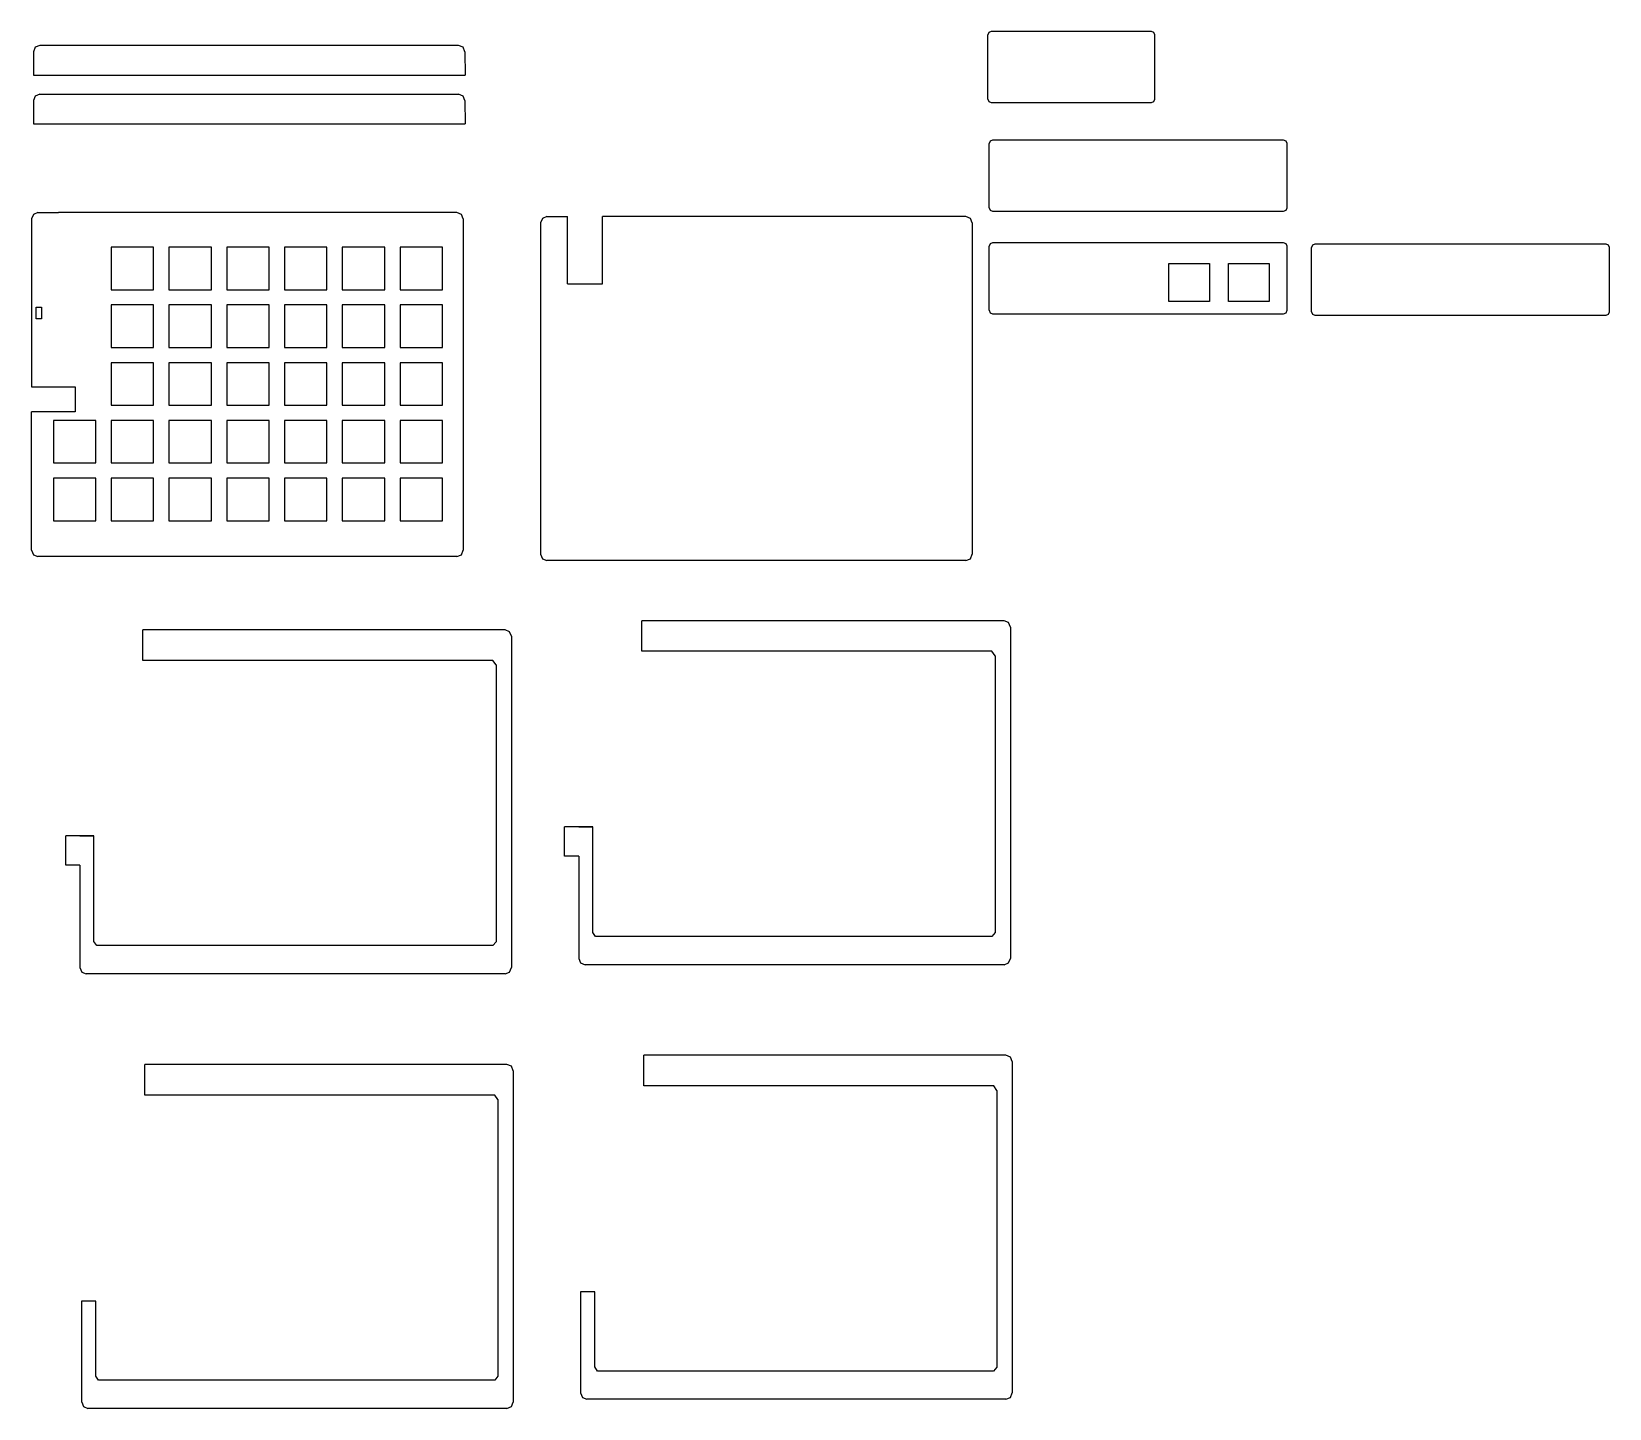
# Model space of a CAD drawing. Extents: x 12 to 159, y -61 to 67.
import ezdxf

# ---------------------------------------------------------------- set-up
doc = ezdxf.new("R2010")
doc.units = 0

msp = doc.modelspace()

# ---------------------------------------------------------------- linework, layer by layer
at = {"layer": 'Layer 1'}
for p, q in [((101.302452, 66.86772), (101.209872, 66.644172)), ((101.302452, 66.86772), (101.209872, 66.644172)), ((101.302452, 66.86772), (101.209872, 66.644172)), ((101.302452, 66.86772), (101.209872, 66.644172)), ((101.21, 60.6692), (101.21, 66.6441)), ((101.21, 60.6692), (101.21, 66.6441)), ((101.21, 60.6692), (101.21, 66.6441)), ((101.21, 60.6692), (101.21, 66.6441)), ((101.526, 66.9603), (101.302452, 66.86772)), ((101.526, 66.9603), (101.302452, 66.86772)), ((101.526, 66.9603), (101.302452, 66.86772)), ((101.526, 66.9603), (101.302452, 66.86772)), ((116.44, 66.9602), (101.526, 66.9602)), ((116.44, 66.9602), (101.526, 66.9602)), ((116.44, 66.9602), (101.526, 66.9602)), ((116.44, 66.9602), (101.526, 66.9602)), ((116.66242, 66.867748), (116.438872, 66.960328)), ((116.66242, 66.867748), (116.438872, 66.960328)), ((116.66242, 66.867748), (116.438872, 66.960328)), ((116.66242, 66.867748), (116.438872, 66.960328)), ((116.755, 66.6442), (116.66242, 66.867748)), ((116.755, 66.6442), (116.66242, 66.867748)), ((116.755, 66.6442), (116.66242, 66.867748)), ((116.755, 66.6442), (116.66242, 66.867748)), ((116.755, 60.6692), (116.755, 66.6441)), ((116.755, 60.6692), (116.755, 66.6441)), ((116.755, 60.6692), (116.755, 66.6441)), ((116.755, 60.6692), (116.755, 66.6441)), ((12.3918, 65.0816), (12.3918, 62.9138)), ((12.56513, 65.498822), (12.392554, 65.082068)), ((12.9818, 65.6716), (12.56513, 65.498822)), ((51.9695, 65.6715), (12.9818, 65.6715)), ((52.386929, 65.498859), (51.970254, 65.671632)), ((52.5595, 65.0821), (52.386929, 65.498859)), ((52.5595, 65.0816), (52.560911, 62.91386)), ((12.3918, 62.9138), (52.5609, 62.9138)), ((12.3918, 60.5267), (12.3918, 58.359)), ((12.56513, 60.943822), (12.392554, 60.527068)), ((12.9818, 61.1166), (12.56513, 60.943822)), ((51.9695, 61.116), (12.9818, 61.116)), ((52.386929, 60.943759), (51.970254, 61.116532)), ((52.5595, 60.527), (52.386929, 60.943759)), ((52.5595, 60.5267), (52.560911, 58.35896)), ((101.21, 60.6695), (101.30258, 60.445952)), ((101.21, 60.6695), (101.30258, 60.445952)), ((101.21, 60.6695), (101.30258, 60.445952)), ((101.21, 60.6695), (101.30258, 60.445952)), ((101.30258, 60.445952), (101.526128, 60.353372)), ((101.30258, 60.445952), (101.526128, 60.353372)), ((101.30258, 60.445952), (101.526128, 60.353372)), ((101.30258, 60.445952), (101.526128, 60.353372)), ((101.526, 60.3531), (116.44, 60.3531)), ((101.526, 60.3531), (116.44, 60.3531)), ((101.526, 60.3531), (116.44, 60.3531)), ((101.526, 60.3531), (116.44, 60.3531)), ((116.439, 60.3534), (116.662548, 60.44598)), ((116.439, 60.3534), (116.662548, 60.44598)), ((116.439, 60.3534), (116.662548, 60.44598)), ((116.439, 60.3534), (116.662548, 60.44598)), ((116.662548, 60.44598), (116.755128, 60.669528)), ((116.662548, 60.44598), (116.755128, 60.669528)), ((116.662548, 60.44598), (116.755128, 60.669528)), ((116.662548, 60.44598), (116.755128, 60.669528)), ((12.3918, 58.359), (52.5609, 58.359)), ((101.424452, 56.76412), (101.331872, 56.540572)), ((101.424452, 56.76412), (101.331872, 56.540572)), ((101.424452, 56.76412), (101.331872, 56.540572)), ((101.424452, 56.76412), (101.331872, 56.540572)), ((101.332, 50.5653), (101.332, 56.5402)), ((101.332, 50.5653), (101.332, 56.5402)), ((101.332, 50.5653), (101.332, 56.5402)), ((101.332, 50.5653), (101.332, 56.5402)), ((101.648, 56.8567), (101.424452, 56.76412)), ((101.648, 56.8567), (101.424452, 56.76412)), ((101.648, 56.8567), (101.424452, 56.76412)), ((101.648, 56.8567), (101.424452, 56.76412)), ((128.741, 56.8563), (101.648, 56.8563)), ((128.741, 56.8563), (101.648, 56.8563)), ((128.741, 56.8563), (101.648, 56.8563)), ((128.741, 56.8563), (101.648, 56.8563)), ((128.96442, 56.764148), (128.740872, 56.856728)), ((128.96442, 56.764148), (128.740872, 56.856728)), ((128.96442, 56.764148), (128.740872, 56.856728)), ((128.96442, 56.764148), (128.740872, 56.856728)), ((129.057, 56.5406), (128.96442, 56.764148)), ((129.057, 56.5406), (128.96442, 56.764148)), ((129.057, 56.5406), (128.96442, 56.764148)), ((129.057, 56.5406), (128.96442, 56.764148)), ((129.058, 50.5653), (129.058, 56.5402)), ((129.058, 50.5653), (129.058, 56.5402)), ((129.058, 50.5653), (129.058, 56.5402)), ((129.058, 50.5653), (129.058, 56.5402)), ((12.398815, 49.937106), (12.226254, 49.520324)), ((12.8155, 50.1099), (12.398815, 49.937106)), ((12.8155, 50.1096), (14.74596, 50.106721)), ((51.8032, 50.1096), (14.746, 50.106721)), ((52.220639, 49.937178), (51.803954, 50.109962)), ((52.3932, 49.5204), (52.220639, 49.937178)), ((101.332, 50.566), (101.42458, 50.342452)), ((101.332, 50.566), (101.42458, 50.342452)), ((101.332, 50.566), (101.42458, 50.342452)), ((101.332, 50.566), (101.42458, 50.342452)), ((101.42458, 50.342452), (101.648128, 50.249872)), ((101.42458, 50.342452), (101.648128, 50.249872)), ((101.42458, 50.342452), (101.648128, 50.249872)), ((101.42458, 50.342452), (101.648128, 50.249872)), ((101.648, 50.2499), (128.741, 50.2499)), ((101.648, 50.2499), (128.741, 50.2499)), ((101.648, 50.2499), (128.741, 50.2499)), ((101.648, 50.2499), (128.741, 50.2499)), ((128.741, 50.2499), (128.964548, 50.34248)), ((128.741, 50.2499), (128.964548, 50.34248)), ((128.741, 50.2499), (128.964548, 50.34248)), ((128.741, 50.2499), (128.964548, 50.34248)), ((128.964548, 50.34248), (129.057128, 50.566028)), ((128.964548, 50.34248), (129.057128, 50.566028)), ((128.964548, 50.34248), (129.057128, 50.566028)), ((128.964548, 50.34248), (129.057128, 50.566028)), ((12.2255, 49.5203), (12.2255, 33.8881)), ((52.3932, 49.5203), (52.3932, 18.681)), ((59.766656, 49.564865), (59.593837, 49.147838)), ((59.5939, 49.1476), (59.5939, 18.3082)), ((60.1838, 49.7374), (59.766656, 49.564865)), ((60.1831, 49.7368), (62.11356, 49.733921)), ((62.1136, 43.4773), (62.1136, 49.7339)), ((99.1715, 49.7368), (65.3451, 49.7368)), ((65.3451, 43.4745), (65.3451, 49.7368)), ((99.588678, 49.564817), (99.171537, 49.737339)), ((99.7615, 49.1478), (99.588678, 49.564817)), ((99.7608, 49.1476), (99.7608, 18.3089)), ((101.424477, 47.213744), (101.331872, 46.990242)), ((101.332, 41.0155), (101.332, 46.9897)), ((101.648, 47.3063), (101.424477, 47.213744)), ((128.741, 47.3058), (101.648, 47.3058)), ((128.964395, 47.213702), (128.740872, 47.306258)), ((129.057, 46.9902), (128.964395, 47.213702)), ((129.058, 41.0155), (129.058, 46.9897)), ((131.427476, 47.069807), (131.334909, 46.846272)), ((131.651, 47.1624), (131.427476, 47.069807)), ((158.743, 47.1617), (131.651, 47.1617)), ((158.967444, 47.069823), (158.743942, 47.162428)), ((159.06, 46.8463), (158.967444, 47.069823)), ((23.5818, 46.8838), (19.6313, 46.8838)), ((19.6313, 46.8838), (19.6313, 42.9325)), ((23.5818, 42.9325), (23.5818, 46.8838)), ((25.0076, 46.8838), (25.0076, 42.9325)), ((28.9581, 46.8838), (25.0076, 46.8838)), ((28.9581, 42.9325), (28.9581, 46.8838)), ((30.3839, 46.8838), (30.3839, 42.9325)), ((34.3344, 46.8838), (30.3839, 46.8838)), ((34.3344, 42.9325), (34.3344, 46.8838)), ((35.7602, 46.8838), (35.7602, 42.9325)), ((39.7108, 46.8838), (35.7602, 46.8838)), ((39.7108, 42.9325), (39.7108, 46.8838)), ((41.1366, 46.8838), (41.1366, 42.9325)), ((45.0871, 46.8838), (41.1366, 46.8838)), ((45.0871, 42.9325), (45.0871, 46.8838)), ((46.5129, 46.8838), (46.5129, 42.9325)), ((50.4634, 46.8838), (46.5129, 46.8838)), ((50.4634, 42.9325), (50.4634, 46.8838)), ((131.335, 40.8714), (131.335, 46.8463)), ((159.06, 40.8714), (159.06, 46.8463)), ((118.073, 45.3674), (121.847, 45.3674)), ((118.073, 41.8198), (118.073, 45.3674)), ((121.847, 45.3674), (121.847, 41.8198)), ((123.608, 45.3674), (127.381, 45.3674)), ((123.608, 41.8198), (123.608, 45.3674)), ((127.381, 45.3674), (127.381, 41.8198)), ((19.6313, 42.9325), (23.5818, 42.9325)), ((25.0076, 42.9325), (28.9581, 42.9325)), ((30.3839, 42.9325), (34.3344, 42.9325)), ((35.7602, 42.9325), (39.7108, 42.9325)), ((41.1366, 42.9325), (45.0871, 42.9325)), ((46.5129, 42.9325), (50.4634, 42.9325)), ((62.1136, 43.4773), (65.34513, 43.474421)), ((12.6427, 41.3103), (13.1481, 41.3103)), ((12.6427, 40.2214), (12.6427, 41.3103)), ((13.1481, 41.3103), (13.1481, 40.2214)), ((19.6313, 41.5082), (19.6313, 37.5569)), ((23.5818, 41.5082), (19.6313, 41.5082)), ((23.5818, 37.5569), (23.5818, 41.5082)), ((28.9581, 41.5082), (25.0076, 41.5082)), ((25.0076, 41.5082), (25.0076, 37.5569)), ((28.9581, 37.5569), (28.9581, 41.5082)), ((34.3344, 41.5082), (30.3839, 41.5082)), ((30.3839, 41.5082), (30.3839, 37.5569)), ((34.3344, 37.5569), (34.3344, 41.5082)), ((35.7602, 41.5082), (35.7602, 37.5569)), ((39.7108, 41.5082), (35.7602, 41.5082)), ((39.7108, 37.5569), (39.7108, 41.5082)), ((41.1366, 41.5082), (41.1366, 37.5569)), ((45.0871, 41.5082), (41.1366, 41.5082)), ((45.0871, 37.5569), (45.0871, 41.5082)), ((46.5129, 41.5082), (46.5129, 37.5569)), ((50.4634, 41.5082), (46.5129, 41.5082)), ((50.4634, 37.5569), (50.4634, 41.5082)), ((121.847, 41.8198), (118.073, 41.8198)), ((127.381, 41.8198), (123.608, 41.8198)), ((13.1481, 40.2214), (12.6427, 40.2214)), ((101.332, 41.0156), (101.42458, 40.792052)), ((101.42458, 40.792052), (101.648128, 40.699472)), ((101.648, 40.6994), (128.741, 40.6994)), ((128.741, 40.6995), (128.964548, 40.79208)), ((128.964548, 40.79208), (129.057128, 41.015628)), ((131.335, 40.8717), (131.427567, 40.648165)), ((131.427567, 40.648165), (131.651091, 40.555572)), ((131.651, 40.5553), (158.743, 40.5553)), ((158.744, 40.5556), (158.967502, 40.648205)), ((158.967502, 40.648205), (159.060058, 40.871728)), ((19.6313, 37.5569), (23.5818, 37.5569)), ((25.0076, 37.5569), (28.9581, 37.5569)), ((30.3839, 37.5569), (34.3344, 37.5569)), ((35.7602, 37.5569), (39.7108, 37.5569)), ((41.1366, 37.5569), (45.0871, 37.5569)), ((46.5129, 37.5569), (50.4634, 37.5569)), ((23.5818, 36.1318), (19.6313, 36.1318)), ((19.6313, 36.1318), (19.6313, 32.1806)), ((23.5818, 32.1806), (23.5818, 36.1318)), ((25.0076, 36.1318), (25.0076, 32.1806)), ((28.9581, 36.1318), (25.0076, 36.1318)), ((28.9581, 32.1806), (28.9581, 36.1318)), ((30.3839, 36.1318), (30.3839, 32.1806)), ((34.3344, 36.1318), (30.3839, 36.1318)), ((34.3344, 32.1806), (34.3344, 36.1318)), ((39.7108, 36.1318), (35.7602, 36.1318)), ((35.7602, 36.1318), (35.7602, 32.1806)), ((39.7108, 32.1806), (39.7108, 36.1318)), ((45.0871, 36.1318), (41.1366, 36.1318)), ((41.1366, 36.1318), (41.1366, 32.1806)), ((45.0871, 32.1806), (45.0871, 36.1318)), ((46.5129, 36.1318), (46.5129, 32.1806)), ((50.4634, 36.1318), (46.5129, 36.1318)), ((50.4634, 32.1806), (50.4634, 36.1318)), ((12.2255, 33.8881), (16.2865, 33.8881)), ((16.2865, 33.8881), (16.2865, 31.5627)), ((16.2865, 31.5627), (12.2255, 31.5627)), ((12.2255, 18.681), (12.2255, 31.5627)), ((19.6313, 32.1806), (23.5818, 32.1806)), ((25.0076, 32.1806), (28.9581, 32.1806)), ((30.3839, 32.1806), (34.3344, 32.1806)), ((35.7602, 32.1806), (39.7108, 32.1806)), ((41.1366, 32.1806), (45.0871, 32.1806)), ((46.5129, 32.1806), (50.4634, 32.1806)), ((18.2054, 30.7555), (14.2549, 30.7555)), ((14.2549, 30.7555), (14.2549, 26.8043)), ((18.2054, 26.8043), (18.2054, 30.7555)), ((23.5818, 30.7555), (19.6313, 30.7555)), ((19.6313, 30.7555), (19.6313, 26.8043)), ((23.5818, 26.8043), (23.5818, 30.7555)), ((28.9581, 30.7555), (25.0076, 30.7555)), ((25.0076, 30.7555), (25.0076, 26.8043)), ((28.9581, 26.8043), (28.9581, 30.7555)), ((34.3344, 30.7555), (30.3839, 30.7555)), ((30.3839, 30.7555), (30.3839, 26.8043)), ((34.3344, 26.8043), (34.3344, 30.7555)), ((39.7108, 30.7555), (35.7602, 30.7555)), ((35.7602, 30.7555), (35.7602, 26.8043)), ((39.7108, 26.8043), (39.7108, 30.7555)), ((41.1366, 30.7555), (41.1366, 26.8043)), ((45.0871, 30.7555), (41.1366, 30.7555)), ((45.0871, 26.8043), (45.0871, 30.7555)), ((50.4634, 30.7555), (46.5129, 30.7555)), ((46.5129, 30.7555), (46.5129, 26.8043)), ((50.4634, 26.8043), (50.4634, 30.7555)), ((14.2549, 26.8043), (18.2054, 26.8043)), ((19.6313, 26.8043), (23.5818, 26.8043)), ((25.0076, 26.8043), (28.9581, 26.8043)), ((30.3839, 26.8043), (34.3344, 26.8043)), ((35.7602, 26.8043), (39.7108, 26.8043)), ((41.1366, 26.8043), (45.0871, 26.8043)), ((46.5129, 26.8043), (50.4634, 26.8043)), ((18.2054, 25.3792), (14.2549, 25.3792)), ((14.2549, 25.3792), (14.2549, 21.4279)), ((18.2054, 21.4279), (18.2054, 25.3792)), ((23.5818, 25.3792), (19.6313, 25.3792)), ((19.6313, 25.3792), (19.6313, 21.4279)), ((23.5818, 21.4279), (23.5818, 25.3792)), ((28.9581, 25.3792), (25.0076, 25.3792)), ((25.0076, 25.3792), (25.0076, 21.4279)), ((28.9581, 21.4279), (28.9581, 25.3792)), ((34.3344, 25.3792), (30.3839, 25.3792)), ((30.3839, 25.3792), (30.3839, 21.4279)), ((34.3344, 21.4279), (34.3344, 25.3792)), ((39.7108, 25.3792), (35.7602, 25.3792)), ((35.7602, 25.3792), (35.7602, 21.4279)), ((39.7108, 21.4279), (39.7108, 25.3792)), ((41.1366, 25.3792), (41.1366, 21.4279)), ((45.0871, 25.3792), (41.1366, 25.3792)), ((45.0871, 21.4279), (45.0871, 25.3792)), ((50.4634, 25.3792), (46.5129, 25.3792)), ((46.5129, 25.3792), (46.5129, 21.4279)), ((50.4634, 21.4279), (50.4634, 25.3792)), ((14.2549, 21.4279), (18.2054, 21.4279)), ((19.6313, 21.4279), (23.5818, 21.4279)), ((25.0076, 21.4279), (28.9581, 21.4279)), ((30.3839, 21.4279), (34.3344, 21.4279)), ((35.7602, 21.4279), (39.7108, 21.4279)), ((41.1366, 21.4279), (45.0871, 21.4279)), ((46.5129, 21.4279), (50.4634, 21.4279)), ((12.2263, 18.6806), (12.39887, 18.26384)), ((12.39887, 18.26384), (12.815546, 18.091066)), ((51.8032, 18.0917), (12.8155, 18.0917)), ((51.8039, 18.0914), (52.220576, 18.264174)), ((52.220576, 18.264174), (52.393146, 18.680934)), ((59.5939, 18.3081), (59.766725, 17.891088)), ((59.766725, 17.891088), (60.183863, 17.718569)), ((99.1715, 17.719), (60.1831, 17.719)), ((99.1715, 17.7188), (99.588639, 17.891321)), ((99.588639, 17.891321), (99.761463, 18.308334)), ((69.0168, 9.27026), (69.0168, 12.1204)), ((102.723, 12.1197), (69.017, 12.120547)), ((103.14043, 11.94696), (102.723754, 12.119734)), ((103.14043, 11.94696), (102.723754, 12.119734)), ((103.313, 11.5302), (103.14043, 11.94696)), ((103.313, 11.5302), (103.14043, 11.94696)), ((56.2949, 11.2652), (22.5882, 11.2652)), ((22.5882, 8.41507), (22.5882, 11.2652)), ((56.712076, 11.092013), (56.294937, 11.264534)), ((56.712076, 11.092013), (56.294937, 11.264534)), ((56.8849, 10.675), (56.712076, 11.092013)), ((56.8849, 10.675), (56.712076, 11.092013)), ((56.8842, 10.6753), (56.8842, -20.1641)), ((103.313, 11.5305), (103.313, -19.3089)), ((101.588, 9.27026), (69.0168, 9.27026)), ((101.888, 8.85234), (101.588359, 9.27026)), ((101.888, 8.85234), (101.888, -16.906)), ((55.1595, 8.41507), (22.5882, 8.41507)), ((55.4591, 7.99715), (55.159459, 8.41507)), ((55.4591, 7.99715), (55.4591, -17.7612)), ((61.8319, -9.7942), (61.8319, -7.06518)), ((64.4591, -7.06518), (61.8319, -7.06518)), ((63.1444, -7.06518), (64.4591, -7.06518)), ((64.4591, -16.8945), (64.4591, -7.06518)), ((18.0305, -7.92037), (15.4033, -7.92037)), ((15.4033, -10.6494), (15.4033, -7.92037)), ((16.7158, -7.92037), (18.0305, -7.92037)), ((18.0305, -17.7497), (18.0305, -7.92037)), ((63.1444, -9.7942), (61.8319, -9.7942)), ((63.1444, -9.7942), (63.1444, -19.3089)), ((16.7158, -10.6494), (15.4033, -10.6494)), ((16.7158, -10.6494), (16.7158, -20.1641)), ((64.7157, -17.273), (64.45907, -16.894506)), ((101.582, -17.273), (64.7157, -17.273)), ((101.888, -16.906), (101.582625, -17.273024)), ((18.2872, -18.1282), (18.03057, -17.749706)), ((55.1545, -18.1282), (18.2872, -18.1282)), ((55.4591, -17.7612), (55.154441, -18.128224)), ((16.7158, -20.1644), (16.888599, -20.581459)), ((56.7116, -20.581201), (56.884146, -20.164396)), ((56.712064, -20.581455), (56.884863, -20.164396)), ((63.1444, -19.3093), (63.317224, -19.726313)), ((63.317224, -19.726313), (63.734363, -19.898834)), ((102.723, -19.8988), (63.7336, -19.8988)), ((102.723, -19.8988), (103.139676, -19.726026)), ((102.723, -19.8988), (103.140139, -19.726279)), ((103.139676, -19.726026), (103.312246, -19.309266)), ((103.140139, -19.726279), (103.312963, -19.309266)), ((16.888599, -20.581459), (17.305763, -20.754004)), ((56.2942, -20.7533), (17.3051, -20.7533)), ((56.2949, -20.754), (56.7116, -20.581201)), ((56.2949, -20.754), (56.712064, -20.581455)), ((56.467, -29.1891), (22.761, -29.188253)), ((56.467, -29.1891), (22.761, -29.188253)), ((22.761, -32.0386), (22.761, -29.1884)), ((22.761, -32.0386), (22.761, -29.1884)), ((56.884074, -29.361573), (56.467037, -29.189154)), ((56.884074, -29.361573), (56.467037, -29.189154)), ((56.884074, -29.361573), (56.467037, -29.189154)), ((56.884074, -29.361573), (56.467037, -29.189154)), ((57.057, -29.7784), (56.884074, -29.361573)), ((57.057, -29.7784), (56.884074, -29.361573)), ((57.057, -29.7784), (56.884074, -29.361573)), ((57.057, -29.7784), (56.884074, -29.361573)), ((69.1888, -31.1841), (69.1888, -28.3332)), ((69.1888, -31.1841), (69.1888, -28.3332)), ((102.895, -28.3339), (69.189, -28.333053)), ((102.895, -28.3339), (69.189, -28.333053)), ((103.31243, -28.50674), (102.895754, -28.333966)), ((103.31243, -28.50674), (102.895754, -28.333966)), ((103.31243, -28.50674), (102.895754, -28.333966)), ((103.31243, -28.50674), (102.895754, -28.333966)), ((103.485, -28.9235), (103.31243, -28.50674)), ((103.485, -28.9235), (103.31243, -28.50674)), ((103.485, -28.9235), (103.31243, -28.50674)), ((103.485, -28.9235), (103.31243, -28.50674)), ((103.485, -28.9232), (103.485, -59.7625)), ((103.485, -28.9232), (103.485, -59.7625)), ((57.0562, -29.7784), (57.0562, -60.6177)), ((57.0562, -29.7784), (57.0562, -60.6177)), ((55.3322, -32.0386), (22.761, -32.0386)), ((55.3322, -32.0386), (22.761, -32.0386)), ((55.6312, -32.4565), (55.332276, -32.03858)), ((55.6312, -32.4565), (55.332276, -32.03858)), ((101.76, -31.1841), (69.1888, -31.1841)), ((101.76, -31.1841), (69.1888, -31.1841)), ((102.06, -31.6013), (101.760359, -31.184097)), ((102.06, -31.6013), (101.760359, -31.184097)), ((102.06, -31.6013), (102.06, -57.3597)), ((102.06, -31.6013), (102.06, -57.3597)), ((55.6312, -32.4565), (55.6312, -58.2149)), ((55.6312, -32.4565), (55.6312, -58.2149)), ((16.8879, -51.2156), (16.8879, -60.6177)), ((18.2026, -51.2156), (16.8879, -51.2156)), ((16.8879, -51.2156), (16.8879, -60.6177)), ((18.2026, -51.2156), (16.8879, -51.2156)), ((18.2026, -58.2034), (18.2026, -51.2156)), ((18.2026, -58.2034), (18.2026, -51.2156)), ((63.3164, -50.3611), (63.3164, -59.7625)), ((64.6311, -50.3611), (63.3164, -50.3611)), ((64.6311, -50.3611), (63.3164, -50.3611)), ((63.3164, -50.3611), (63.3164, -59.7625)), ((64.6311, -57.3489), (64.6311, -50.3611)), ((64.6311, -57.3489), (64.6311, -50.3611)), ((18.4599, -58.5819), (18.202553, -58.203406)), ((18.4599, -58.5819), (18.202553, -58.203406)), ((55.3265, -58.5819), (18.4599, -58.5819)), ((55.3265, -58.5819), (18.4599, -58.5819)), ((55.6312, -58.2149), (55.326541, -58.581924)), ((55.6312, -58.2149), (55.326541, -58.581924)), ((64.8878, -57.7267), (64.63117, -57.348923)), ((64.8878, -57.7267), (64.63117, -57.348923)), ((101.754, -57.7267), (64.8878, -57.7267)), ((101.754, -57.7267), (64.8878, -57.7267)), ((102.06, -57.3597), (101.754625, -57.726724)), ((102.06, -57.3597), (101.754625, -57.726724)), ((63.3164, -59.7632), (63.489326, -60.180027)), ((63.3164, -59.7632), (63.489326, -60.180027)), ((63.489326, -60.180027), (63.906363, -60.352446)), ((63.489326, -60.180027), (63.906363, -60.352446)), ((102.896, -60.3525), (103.312574, -60.179828)), ((102.896, -60.3525), (103.312574, -60.179828)), ((102.896, -60.3525), (103.312574, -60.179828)), ((102.896, -60.3525), (103.312574, -60.179828)), ((103.312574, -60.179828), (103.485246, -59.763254)), ((103.312574, -60.179828), (103.485246, -59.763254)), ((103.312574, -60.179828), (103.485246, -59.763254)), ((103.312574, -60.179828), (103.485246, -59.763254)), ((16.8886, -60.6184), (17.061272, -61.034974)), ((16.8886, -60.6184), (17.061272, -61.034974)), ((17.061272, -61.034974), (17.477846, -61.207646)), ((17.061272, -61.034974), (17.477846, -61.207646)), ((56.4663, -61.2077), (17.4779, -61.2077)), ((56.4663, -61.2077), (17.4779, -61.2077)), ((56.467, -61.2077), (56.883574, -61.035028)), ((56.467, -61.2077), (56.883574, -61.035028)), ((56.467, -61.2077), (56.884037, -61.035281)), ((56.467, -61.2077), (56.884037, -61.035281)), ((56.883574, -61.035028), (57.056246, -60.618454)), ((56.883574, -61.035028), (57.056246, -60.618454)), ((56.884037, -61.035281), (57.056963, -60.618454)), ((56.884037, -61.035281), (57.056963, -60.618454)), ((102.895, -60.3525), (63.9057, -60.3525)), ((102.895, -60.3525), (63.9057, -60.3525))]:
    msp.add_line(p, q, dxfattribs=at)

doc.saveas('drawing.dxf')
